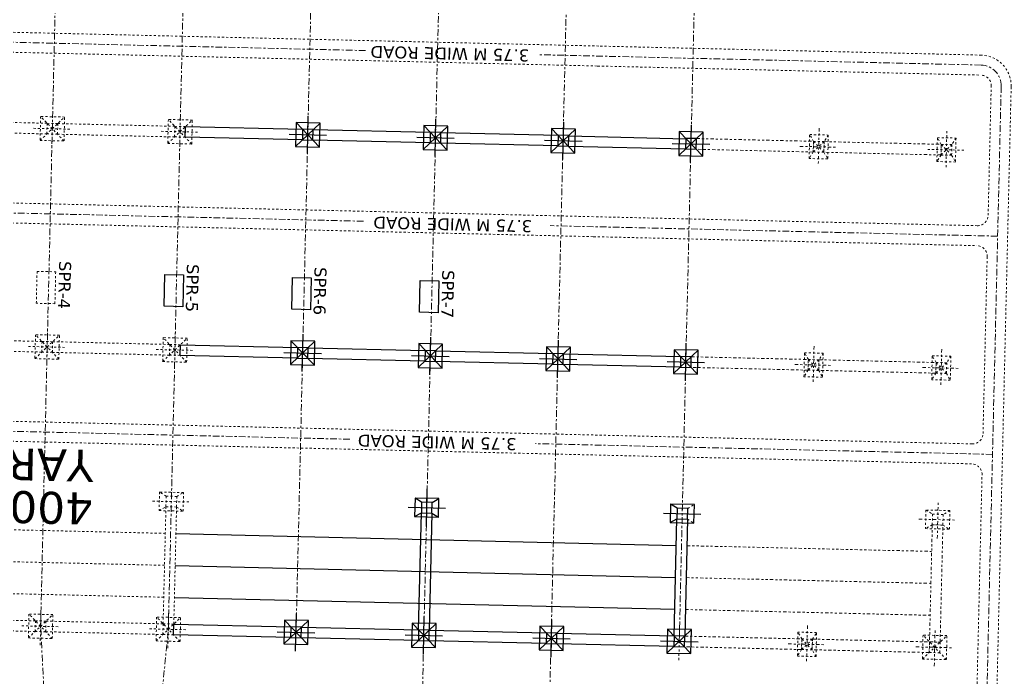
# Model space of a CAD drawing. Header units: metres. Extents: x 201400 to 215600, y 173235 to 1738400.
# Drawn here: x 213086.93 to 213133.49, y 1729849.55 to 1729880.43 of the extents above; entities that cross this region are included whole.
import ezdxf

# ---------------------------------------------------------------- set-up
doc = ezdxf.new("R2010")
doc.units = ezdxf.units.M
for name, pattern in [('CENTER', [2, 1.25, -0.25, 0.25, -0.25]), ('HIDDEN', [0.375, 0.25, -0.125]), ('PHANTOM2', [1.25, 0.625, -0.125, 0.125, -0.125, 0.125, -0.125])]:
    doc.linetypes.add(name, pattern=pattern)
doc.layers.add('E-LAY-CNTRL', color=1, linetype='CENTER', lineweight=0)
doc.layers.add('E-LAY-EXIST', color=8, linetype='HIDDEN', lineweight=0)
doc.layers.add('E-LAY-ROAD', color=7, linetype='Continuous')
doc.layers.add('TXT', color=222, linetype='Continuous')
doc.styles.add('STYLE1', font='verdana.ttf')

# ---------------------------------------------------------------- blocks, each defined once
blk = doc.blocks.new('TH_plan')
for p, q in [((-2250, 1750), (-1000, 1000)), ((-1000, 1000), (1000, -1000)), ((1000, 1000), (-1000, -1000)), ((1000, 1000), (2250, 1750)), ((-1000, -1000), (-2250, -1750)), ((1000, -1000), (2250, -1750))]:
    blk.add_line(p, q)
for points in [[(-2250, 1750), (2250, 1750), (2250, -1750), (-2250, -1750)], [(-1000, 1000), (1000, 1000), (1000, -1000), (-1000, -1000)]]:
    blk.add_lwpolyline(points, close=True)
blk = doc.blocks.new('T1')
for p, q in [((750, 3250), (0, 4500)), ((3500, 4500), (2750, 3250)), ((750, 1250), (0, 0)), ((3500, 0), (2750, 1250))]:
    blk.add_line(p, q)
for points in [[(0, 4500), (3500, 4500), (3500, 0), (0, 0)], [(750, 3250), (2750, 3250), (2750, 1250), (750, 1250)]]:
    blk.add_lwpolyline(points, close=True)
blk = doc.blocks.new('400 kV TOWER-4.5x4.5')
for points in [[(-2250, -2250), (2250, -2250), (2250, 2250), (-2250, 2250)], [(-1000, -1000), (1000, -1000), (1000, 1000), (-1000, 1000)], [(-100, -100), (100, -100), (100, 100), (-100, 100)]]:
    blk.add_lwpolyline(points, close=True)
for points in [[(2250, 2250), (-2250, -2250)], [(-2250, 2250), (2250, -2250)]]:
    blk.add_lwpolyline(points)
blk = doc.blocks.new('400kv')
at = {"layer": 'E-LAY-CNTRL', "color": 4}
for p, q in [((222.15, 156.79, -0.31), (262.26, 334.14, -0.31)), ((245.56, 151.5, -0.31), (285.67, 328.84, -0.31)), ((268.97, 146.2, -0.31), (309.08, 323.55, -0.31)), ((279.93, 85.9, -0.31), (332.49, 318.25, -0.31)), ((303.24, 80.63, -0.31), (355.9, 312.96, -0.31)), ((339.19, 130.32, -0.31), (379.31, 307.66, -0.31)), ((214.36, 104.22, -0.31), (222.15, 156.79, -0.31)), ((229.96, 100.69, -0.31), (245.56, 151.5, -0.31))]:
    blk.add_line(p, q, dxfattribs=at)
at = {"layer": 'E-LAY-CNTRL'}
blk.add_line((419.08, 220.61, -0.08), (386.69, 77.41, -0.31), dxfattribs=at)
at = {"layer": 'E-LAY-CNTRL', "elevation": -0.31}
for points in [[(303.37, 250.76), (165, 282.06)], [(296.67, 219.4), (154.46, 251.56)], [(416.16, 225.24), (335.25, 243.54)], [(286.04, 179.76), (145.41, 211.57)], [(412.86, 193.11), (330.86, 211.66)], [(403.82, 153.12), (320.04, 172.07)]]:
    blk.add_lwpolyline(points, dxfattribs=at)
at = {"layer": 'E-LAY-CNTRL'}
blk.add_arc((415.3, 221.46, -0.3), 3.88, 347.254, 77.254, dxfattribs=at)
at = {"layer": 'E-LAY-EXIST', "color": 4}
for p, q in [((346.46, 242.94, -0.41), (165.6, 283.84, -0.31)), ((164.78, 280.18, -0.31), (345.52, 239.3, 0.05)), ((158.53, 252.57, -0.31), (339.27, 211.68, 0.05)), ((157.7, 248.91, -0.31), (338.44, 208.02, 0.05)), ((416.57, 227.07, -0.31), (346.34, 242.96, -0.31)), ((345.52, 239.3, -0.31), (415.74, 223.41, -0.31)), ((388.32, 76.14, -0.25), (420.91, 220.19, -0.3)), ((411.89, 197.31, 0.05), (417.25, 221.02, 0.05)), ((330.22, 171.69, -0.13), (149.48, 212.58, -0.31)), ((409.5, 195.8, -0.31), (339.27, 211.68, -0.31)), ((329.4, 168.03, -0.13), (150.36, 208.53, -0.31)), ((338.44, 208.02, -0.31), (408.67, 192.14, -0.31)), ((156.87, 190.02, -0.31), (248.55, 169.28, -0.31)), ((402.84, 157.32, 0.05), (410.18, 189.75, 0.05)), ((155.55, 184.16, -0.31), (247.23, 163.42, -0.31)), ((154.22, 178.31, -0.31), (245.91, 157.57, -0.31)), ((400.45, 155.81, -0.31), (330.22, 171.69, -0.31)), ((399.62, 152.15, 0.05), (329.4, 168.03, -0.05)), ((385.05, 78.68, -0.24), (401.13, 149.76, 0.05))]:
    blk.add_line(p, q, dxfattribs=at)
at = {"layer": 'E-LAY-EXIST', "color": 1, "linetype": 'PHANTOM2'}
for p, q in [((344.14, 147.65, -0.31), (389, 137.51, -0.31)), ((342.81, 141.8, -0.31), (387.68, 131.65, -0.31)), ((341.49, 135.95, -0.31), (386.36, 125.8, -0.31)), ((385.25, 120.92, -0.31), (384.81, 118.97, -0.31))]:
    blk.add_line(p, q, dxfattribs=at)
at = {"layer": 'E-LAY-EXIST', "color": 4}
for points, elevation in [([(242.02, 249.19), (241.58, 247.24), (220.12, 252.09), (220.56, 254.04)], 0.05), ([(245.47, 249.69), (241.08, 250.68), (240.09, 246.29), (244.48, 245.3)], 0.05), ([(243.97, 248.74), (242.02, 249.19), (241.58, 247.24), (243.53, 246.79)], 0.05), ([(242.9, 248.07), (242.7, 248.11), (242.66, 247.91), (242.85, 247.87)], 0.05), ([(265.43, 243.89), (264.99, 241.94), (243.53, 246.79), (243.97, 248.74)], 0.05), ([(268.88, 244.39), (264.49, 245.39), (263.49, 241), (267.88, 240)], 0.05), ([(267.38, 243.45), (265.43, 243.89), (264.99, 241.94), (266.94, 241.5)], 0.05), ([(266.31, 242.77), (266.11, 242.81), (266.07, 242.62), (266.26, 242.58)], 0.05), ([(238.09, 221.52), (236.76, 215.67), (233.35, 216.44), (234.67, 222.29)], -0.31), ([(232.98, 209.2), (232.54, 207.25), (211.08, 212.1), (211.52, 214.05)], -0.31), ([(236.42, 209.7), (232.03, 210.69), (231.04, 206.3), (235.43, 205.31)], -0.31), ([(234.93, 208.76), (232.98, 209.2), (232.54, 207.25), (234.49, 206.8)], -0.31), ([(256.39, 203.9), (255.94, 201.95), (234.49, 206.8), (234.93, 208.76)], -0.31), ([(233.85, 208.08), (233.66, 208.12), (233.61, 207.93), (233.81, 207.88)], -0.31), ([(259.83, 204.4), (255.44, 205.4), (254.45, 201.01), (258.84, 200.01)], -0.31), ([(258.34, 203.46), (256.39, 203.9), (255.94, 201.95), (257.89, 201.51)], -0.31), ([(257.26, 202.78), (257.06, 202.83), (257.02, 202.63), (257.22, 202.59)], -0.31), ([(253.43, 176.12), (249.04, 177.11), (248.27, 173.7), (252.66, 172.7)], -0.31), ([(252.05, 175.66), (250.1, 176.1), (249.66, 174.15), (251.61, 173.71)], -0.31), ([(251.61, 173.71), (246.75, 152.25), (244.8, 152.7), (249.66, 174.15)], -0.31), ([(221.39, 157.99), (220.95, 156.04), (199.49, 160.89), (199.94, 162.84)], -0.31), ([(224.84, 158.49), (220.45, 159.49), (219.46, 155.1), (223.85, 154.1)], -0.31), ([(223.34, 157.55), (221.39, 157.99), (220.95, 156.04), (222.9, 155.6)], -0.31), ([(222.27, 156.87), (222.07, 156.91), (222.03, 156.72), (222.22, 156.67)], -0.31), ([(244.8, 152.7), (244.36, 150.74), (222.9, 155.6), (223.34, 157.55)], -0.31), ([(248.25, 153.2), (243.86, 154.19), (242.87, 149.8), (247.26, 148.81)], -0.31), ([(246.75, 152.25), (244.8, 152.7), (244.36, 150.74), (246.31, 150.3)], -0.31), ([(245.68, 151.57), (245.48, 151.62), (245.44, 151.42), (245.63, 151.38)], -0.31)]:
    blk.add_lwpolyline(points, close=True, dxfattribs=dict(at, elevation=elevation))
for points, elevation in [([(242, 244.56), (243.55, 251.42)], 0.05), ([(240.09, 246.29), (245.47, 249.69)], 0.05), ([(244.48, 245.3), (241.08, 250.68)], 0.05), ([(239.34, 248.77), (246.21, 247.21)], 0.05), ([(265.41, 239.26), (266.96, 246.13)], 0.05), ([(263.49, 241), (268.88, 244.39)], 0.05), ([(267.88, 240), (264.49, 245.39)], 0.05), ([(262.75, 243.47), (269.62, 241.92)], 0.05), ([(235.43, 205.31), (232.03, 210.69)], -0.31), ([(232.95, 204.57), (234.51, 211.43)], -0.31), ([(230.3, 208.78), (237.17, 207.22)], -0.31), ([(231.04, 206.3), (236.42, 209.7)], -0.31), ([(258.84, 200.01), (255.44, 205.4)], -0.31), ([(256.36, 199.27), (257.92, 206.14)], -0.31), ([(253.71, 203.48), (260.57, 201.93)], -0.31), ([(254.45, 201.01), (259.83, 204.4)], -0.31), ([(250.1, 176.1), (249.04, 177.11)], -0.31), ([(250.08, 171.47), (251.63, 178.34)], -0.31), ([(247.42, 175.68), (254.29, 174.13)], -0.31), ([(252.05, 175.66), (253.43, 176.12)], -0.31), ([(248.27, 173.7), (249.66, 174.15)], -0.31), ([(251.61, 173.71), (252.66, 172.7)], -0.31), ([(221.37, 153.36), (222.93, 160.23)], -0.31), ([(219.46, 155.1), (224.84, 158.49)], -0.31), ([(223.85, 154.1), (220.45, 159.49)], -0.31), ([(218.71, 157.57), (225.58, 156.02)], -0.31), ([(244.78, 148.07), (246.33, 154.93)], -0.31), ([(242.87, 149.8), (248.25, 153.2)], -0.31), ([(247.26, 148.81), (243.86, 154.19)], -0.31), ([(242.12, 152.28), (248.99, 150.72)], -0.31)]:
    blk.add_lwpolyline(points, dxfattribs=dict(at, elevation=elevation))
at = {"layer": 'E-LAY-EXIST', "color": 1, "linetype": 'PHANTOM2'}
for points, elevation in [([(382.47, 217.42), (382.03, 215.46), (360.57, 220.32), (361.02, 222.27)], 0.42), ([(405.88, 212.12), (405.44, 210.17), (383.98, 215.02), (384.42, 216.97)], 0.05), ([(373.43, 177.43), (372.99, 175.48), (351.53, 180.33), (351.97, 182.28)], 0.05), ([(396.84, 172.13), (396.4, 170.18), (374.94, 175.03), (375.38, 176.99)], -0.31), ([(387.2, 120.48), (392.06, 141.94), (390.11, 142.38), (385.25, 120.92)], -0.31), ([(361.84, 126.22), (361.4, 124.27), (339.95, 129.12), (340.39, 131.07)], 0.05), ([(385.25, 120.92), (384.81, 118.97), (363.35, 123.83), (363.8, 125.78)], -0.31)]:
    blk.add_lwpolyline(points, close=True, dxfattribs=dict(at, elevation=elevation))
for points, elevation in [([(384.01, 219.65), (382.45, 212.78)], 0.42), ([(379.79, 217), (386.66, 215.44)], 0.42), ([(374.96, 179.66), (373.41, 172.8)], 0.05), ([(370.75, 177.01), (377.62, 175.45)], 0.05), ([(398.37, 174.37), (396.81, 167.5)], -0.31), ([(394.16, 171.71), (401.03, 170.16)], -0.31), ([(390.53, 139.7), (392.08, 146.57)], -0.31), ([(387.87, 143.91), (394.74, 142.36)], -0.31), ([(363.38, 128.46), (361.82, 121.59)], 0.05), ([(359.17, 125.8), (366.03, 124.25)], 0.05), ([(385.23, 116.29), (386.78, 123.16)], -0.31), ([(385.23, 116.29), (386.78, 123.16)], -0.31), ([(382.57, 120.51), (389.44, 118.95)], -0.31), ([(382.57, 120.51), (389.44, 118.95)], -0.31)]:
    blk.add_lwpolyline(points, dxfattribs=dict(at, elevation=elevation))
at = {"layer": 'E-LAY-EXIST'}
for points, elevation in [([(407.41, 214.36), (405.86, 207.49)], 0.05), ([(403.2, 211.7), (410.07, 210.15)], 0.05), ([(343.71, 150.29), (345.26, 157.16)], -0.31), ([(345.68, 154.48), (347.07, 154.94)], -0.31), ([(345.24, 152.53), (346.29, 151.52)], -0.31), ([(338.41, 126.88), (339.97, 133.75)], -0.31)]:
    blk.add_lwpolyline(points, dxfattribs=dict(at, elevation=elevation))
at = {"layer": 'E-LAY-EXIST', "elevation": -0.31}
blk.add_lwpolyline([(339.31, 130.39), (339.12, 130.44), (339.07, 130.24), (339.27, 130.2)], close=True, dxfattribs=at)
at = {"layer": 'E-LAY-EXIST', "color": 4}
for centre, radius, start, end in [((415.3, 221.46, -0.3), 5.75, 347.254, 77.254), ((415.3, 221.46, 0.05), 2, 347.254, 77.254), ((409.94, 197.75, 0.05), 2, 257.254, 347.254), ((408.23, 190.19, 0.05), 2, 347.254, 77.254), ((400.89, 157.76, 0.05), 2, 257.254, 347.254), ((399.18, 150.2, 0.05), 2, 347.254, 77.254)]:
    blk.add_arc(centre, radius, start, end, dxfattribs=at)
at = {"layer": 'E-LAY-ROAD', "ltscale": 2500}
for p, q in [((250.5, 168.84, -0.31), (342.19, 148.1, -0.31)), ((249.18, 162.98, -0.31), (340.86, 142.24, -0.31)), ((247.86, 157.13, -0.31), (339.54, 136.39, -0.31))]:
    blk.add_line(p, q, dxfattribs=at)
for points, elevation in [([(288.84, 238.6), (288.4, 236.65), (266.94, 241.5), (267.38, 243.45)], 0.05), ([(292.29, 239.1), (287.9, 240.09), (286.9, 235.7), (291.29, 234.71)], 0.05), ([(290.79, 238.15), (288.84, 238.6), (288.4, 236.65), (290.35, 236.2)], 0.05), ([(289.71, 237.48), (289.52, 237.52), (289.47, 237.32), (289.67, 237.28)], 0.05), ([(312.25, 233.3), (311.81, 231.35), (290.35, 236.2), (290.79, 238.15)], 0.05), ([(315.69, 233.8), (311.3, 234.8), (310.31, 230.41), (314.7, 229.41)], 0.05), ([(314.2, 232.86), (312.25, 233.3), (311.81, 231.35), (313.76, 230.91)], 0.05), ([(335.66, 228.01), (335.22, 226.05), (313.76, 230.91), (314.2, 232.86)], 0.05), ([(313.12, 232.18), (312.93, 232.22), (312.88, 232.03), (313.08, 231.99)], 0.05), ([(339.1, 228.51), (334.71, 229.5), (333.72, 225.11), (338.11, 224.12)], 0.05), ([(337.61, 227.56), (335.66, 228.01), (335.22, 226.05), (337.17, 225.61)], 0.05), ([(359.05, 222.65), (358.61, 220.7), (337.15, 225.55), (337.59, 227.5)], 0.42), ([(336.53, 226.89), (336.34, 226.93), (336.29, 226.73), (336.49, 226.69)], 0.05), ([(362.51, 223.21), (358.12, 224.21), (357.13, 219.82), (361.52, 218.82)], 0.05), ([(361.02, 222.27), (359.07, 222.71), (358.62, 220.76), (360.57, 220.32)], 0.05), ([(359.94, 221.59), (359.74, 221.63), (359.7, 221.44), (359.9, 221.39)], 0.05), ([(261.5, 216.22), (260.17, 210.37), (256.76, 211.14), (258.08, 216.99)], -0.31), ([(284.91, 210.93), (283.58, 205.08), (280.17, 205.85), (281.49, 211.7)], -0.31), ([(308.31, 205.63), (306.99, 199.78), (303.58, 200.55), (304.9, 206.4)], -0.31), ([(279.79, 198.61), (279.35, 196.66), (257.89, 201.51), (258.34, 203.46)], -0.31), ([(283.24, 199.11), (278.85, 200.1), (277.86, 195.71), (282.25, 194.72)], -0.31), ([(281.74, 198.17), (279.79, 198.61), (279.35, 196.66), (281.3, 196.21)], -0.31), ([(280.67, 197.49), (280.47, 197.53), (280.43, 197.34), (280.62, 197.29)], -0.31), ([(303.2, 193.31), (302.76, 191.36), (281.3, 196.21), (281.74, 198.17)], -0.31), ([(306.65, 193.81), (302.26, 194.81), (301.27, 190.42), (305.66, 189.42)], -0.31), ([(305.15, 192.87), (303.2, 193.31), (302.76, 191.36), (304.71, 190.92)], -0.31), ([(304.08, 192.19), (303.88, 192.24), (303.84, 192.04), (304.03, 192)], -0.31), ([(326.61, 188.02), (326.17, 186.07), (304.71, 190.92), (305.15, 192.87)], -0.31), ([(330.06, 188.52), (325.67, 189.51), (324.67, 185.12), (329.06, 184.13)], -0.31), ([(328.56, 187.58), (326.61, 188.02), (326.17, 186.07), (328.12, 185.62)], -0.31), ([(327.49, 186.9), (327.29, 186.94), (327.25, 186.74), (327.44, 186.7)], -0.31), ([(350.02, 182.72), (349.58, 180.77), (328.12, 185.62), (328.56, 187.58)], -0.31), ([(353.47, 183.22), (349.08, 184.22), (348.08, 179.83), (352.47, 178.83)], -0.31), ([(351.97, 182.28), (350.02, 182.72), (349.58, 180.77), (351.53, 180.33)], -0.31), ([(350.89, 181.6), (350.7, 181.64), (350.65, 181.45), (350.85, 181.41)], -0.31), ([(300.25, 165.53), (295.86, 166.52), (295.09, 163.11), (299.48, 162.11)], -0.31), ([(298.87, 165.07), (296.91, 165.51), (296.47, 163.56), (298.42, 163.12)], -0.31), ([(298.42, 163.12), (293.57, 141.66), (291.62, 142.11), (296.47, 163.56)], -0.31), ([(347.07, 154.94), (342.68, 155.93), (341.91, 152.52), (346.29, 151.52)], -0.31), ([(345.68, 154.48), (343.73, 154.92), (343.29, 152.97), (345.24, 152.53)], -0.31), ([(345.24, 152.53), (340.39, 131.07), (338.44, 131.52), (343.29, 152.97)], -0.31), ([(268.21, 147.4), (267.77, 145.45), (246.31, 150.3), (246.75, 152.25)], -0.31), ([(271.66, 147.9), (267.27, 148.9), (266.27, 144.51), (270.66, 143.51)], -0.31), ([(270.16, 146.96), (268.21, 147.4), (267.77, 145.45), (269.72, 145.01)], -0.31), ([(269.09, 146.28), (268.89, 146.32), (268.85, 146.13), (269.04, 146.08)], -0.31), ([(291.62, 142.11), (291.18, 140.15), (269.72, 145.01), (270.16, 146.96)], -0.31), ([(295.07, 142.61), (290.68, 143.6), (289.68, 139.21), (294.07, 138.22)], -0.31), ([(293.57, 141.66), (291.62, 142.11), (291.18, 140.15), (293.13, 139.71)], -0.31), ([(315.03, 136.81), (314.59, 134.86), (293.13, 139.71), (293.57, 141.66)], -0.31), ([(292.49, 140.98), (292.3, 141.03), (292.25, 140.83), (292.45, 140.79)], -0.31), ([(318.47, 137.31), (314.08, 138.31), (313.09, 133.92), (317.48, 132.92)], -0.31), ([(316.98, 136.37), (315.03, 136.81), (314.59, 134.86), (316.54, 134.42)], -0.31), ([(338.44, 131.52), (338, 129.56), (316.54, 134.42), (316.98, 136.37)], -0.31), ([(315.9, 135.69), (315.71, 135.73), (315.66, 135.54), (315.86, 135.49)], -0.31), ([(341.88, 132.02), (337.49, 133.01), (336.5, 128.62), (340.89, 127.63)], -0.31), ([(340.39, 131.07), (338.44, 131.52), (338, 129.56), (339.95, 129.12)], -0.31)]:
    blk.add_lwpolyline(points, close=True, dxfattribs=dict(at, elevation=elevation))
for points, elevation in [([(288.82, 233.97), (290.37, 240.83)], 0.05), ([(286.9, 235.7), (292.29, 239.1)], 0.05), ([(291.29, 234.71), (287.9, 240.09)], 0.05), ([(286.16, 238.18), (293.03, 236.62)], 0.05), ([(314.7, 229.41), (311.3, 234.8)], 0.05), ([(312.23, 228.67), (313.78, 235.54)], 0.05), ([(309.57, 232.88), (316.44, 231.33)], 0.05), ([(310.31, 230.41), (315.69, 233.8)], 0.05), ([(338.11, 224.12), (334.71, 229.5)], 0.05), ([(335.63, 223.38), (337.19, 230.24)], 0.05), ([(332.98, 227.59), (339.85, 226.03)], 0.05), ([(333.72, 225.11), (339.1, 228.51)], 0.05), ([(361.52, 218.82), (358.12, 224.21)], 0.05), ([(359.04, 218.08), (360.6, 224.95)], 0.05), ([(356.39, 222.29), (363.25, 220.74)], 0.05), ([(357.13, 219.82), (362.51, 223.21)], 0.05), ([(282.25, 194.72), (278.85, 200.1)], -0.31), ([(279.77, 193.98), (281.33, 200.84)], -0.31), ([(277.11, 198.19), (283.98, 196.63)], -0.31), ([(277.86, 195.71), (283.24, 199.11)], -0.31), ([(303.18, 188.68), (304.73, 195.55)], -0.31), ([(301.27, 190.42), (306.65, 193.81)], -0.31), ([(305.66, 189.42), (302.26, 194.81)], -0.31), ([(300.52, 192.89), (307.39, 191.34)], -0.31), ([(326.59, 183.39), (328.14, 190.25)], -0.31), ([(324.67, 185.12), (330.06, 188.52)], -0.31), ([(329.06, 184.13), (325.67, 189.51)], -0.31), ([(323.93, 187.6), (330.8, 186.04)], -0.31), ([(350, 178.09), (351.55, 184.96)], -0.31), ([(348.08, 179.83), (353.47, 183.22)], -0.31), ([(352.47, 178.83), (349.08, 184.22)], -0.31), ([(347.34, 182.3), (354.21, 180.75)], -0.31), ([(296.89, 160.88), (298.45, 167.75)], -0.31), ([(296.91, 165.51), (295.86, 166.52)], -0.31), ([(294.24, 165.09), (301.1, 163.54)], -0.31), ([(298.87, 165.07), (300.25, 165.53)], -0.31), ([(295.09, 163.11), (296.47, 163.56)], -0.31), ([(298.42, 163.12), (299.48, 162.11)], -0.31), ([(343.73, 154.92), (342.68, 155.93)], -0.31), ([(341.05, 154.5), (347.92, 152.95)], -0.31), ([(341.91, 152.52), (343.29, 152.97)], -0.31), ([(268.19, 142.77), (269.74, 149.64)], -0.31), ([(266.27, 144.51), (271.66, 147.9)], -0.31), ([(270.66, 143.51), (267.27, 148.9)], -0.31), ([(265.53, 146.98), (272.4, 145.43)], -0.31), ([(294.07, 138.22), (290.68, 143.6)], -0.31), ([(291.6, 137.48), (293.15, 144.34)], -0.31), ([(288.94, 141.69), (295.81, 140.13)], -0.31), ([(289.68, 139.21), (295.07, 142.61)], -0.31), ([(317.48, 132.92), (314.08, 138.31)], -0.31), ([(315.01, 132.18), (316.56, 139.05)], -0.31), ([(312.35, 136.39), (319.22, 134.84)], -0.31), ([(313.09, 133.92), (318.47, 137.31)], -0.31), ([(340.89, 127.63), (337.49, 133.01)], -0.31), ([(335.76, 131.1), (342.63, 129.54)], -0.31), ([(336.5, 128.62), (341.88, 132.02)], -0.31)]:
    blk.add_lwpolyline(points, dxfattribs=dict(at, elevation=elevation))
at = {"layer": 'E-LAY-EXIST', "color": 1, "linetype": 'PHANTOM2'}
for name, p, xscale, yscale, zscale, rotation in [('TH_plan', (383.23, 216.22, 0.42), 0.0009999999398089005, 0.0009999999398089005, 0.0009999999398089005, 257.2539829661908), ('TH_plan', (374.18, 176.23, 0.05), 0.0009999999398089005, 0.0009999999398089005, 0.0009999999398089005, 257.2539829661908), ('TH_plan', (397.59, 170.94, -0.31), 0.0009999999398089005, 0.0009999999398089005, 0.0009999999398089005, 257.2539829661908), ('T1', (388.72, 141.93, -0.31), -0.0009999999398089005, 0.0009999999310821295, 0.001, 257.2539829661908), ('TH_plan', (362.6, 125.02, 0.05), -0.0009999999398089005, 0.0009999999310821295, 0.001, 257.2539829661908), ('400 kV TOWER-4.5x4.5', (386.01, 119.73, -0.31), 0.0009999999965821884, 0.0009999999965821884, 0.0009999999965821884, 167.2539837020024)]:
    blk.add_blockref(name, p, dxfattribs=dict(at, xscale=xscale, yscale=yscale, zscale=zscale, rotation=rotation))
at = {"layer": 'E-LAY-EXIST', "xscale": 0.0009999999398089005, "yscale": 0.0009999999398089005, "zscale": 0.0009999999398089005, "rotation": 257.2539829661908}
blk.add_blockref('TH_plan', (406.64, 210.92, 0.05), dxfattribs=at)
at = {"layer": 'E-LAY-EXIST', "color": 4, "style": 'STYLE1'}
blk.add_text('SPR-4', height=2.25, rotation=257.254, dxfattribs=at).set_placement((239.14, 223.4, -0.38))
at = {"layer": 'E-LAY-ROAD', "ltscale": 2500, "style": 'STYLE1'}
for s, p in [('SPR-5', (262.55, 218.11, -0.38)), ('SPR-6', (285.95, 212.81, -0.38)), ('SPR-7', (309.36, 207.52, -0.38))]:
    blk.add_text(s, height=2.25, rotation=257.254, dxfattribs=at).set_placement(p)
at = {"layer": 'TXT', "style": 'STYLE1'}
for p in [(333.56, 244.87, 0.05), (327.75, 213.31, 0.05), (316.8, 173.75, 0.05)]:
    blk.add_text('3.75 M WIDE ROAD', height=2.25, rotation=167.254, dxfattribs=at).set_placement(p)
at = {"layer": 'TXT', "linetype": 'Continuous', "style": 'STYLE1'}
for s, p in [('YARD', (238.51, 187.27, 0.05)), ('400 kV', (236.81, 179.41, 0.05))]:
    blk.add_text(s, height=6, rotation=167.254, dxfattribs=at).set_placement(p)

msp = doc.modelspace()

# ---------------------------------------------------------------- block references
at = {"xscale": 0.2499999999999999, "yscale": 0.2499999999999999, "zscale": 0.2499999999999999, "rotation": 11.39700464984234}
msp.add_blockref('400kv', (213041.21, 1729802.545, 0.078), dxfattribs=at)

doc.saveas('drawing.dxf')
